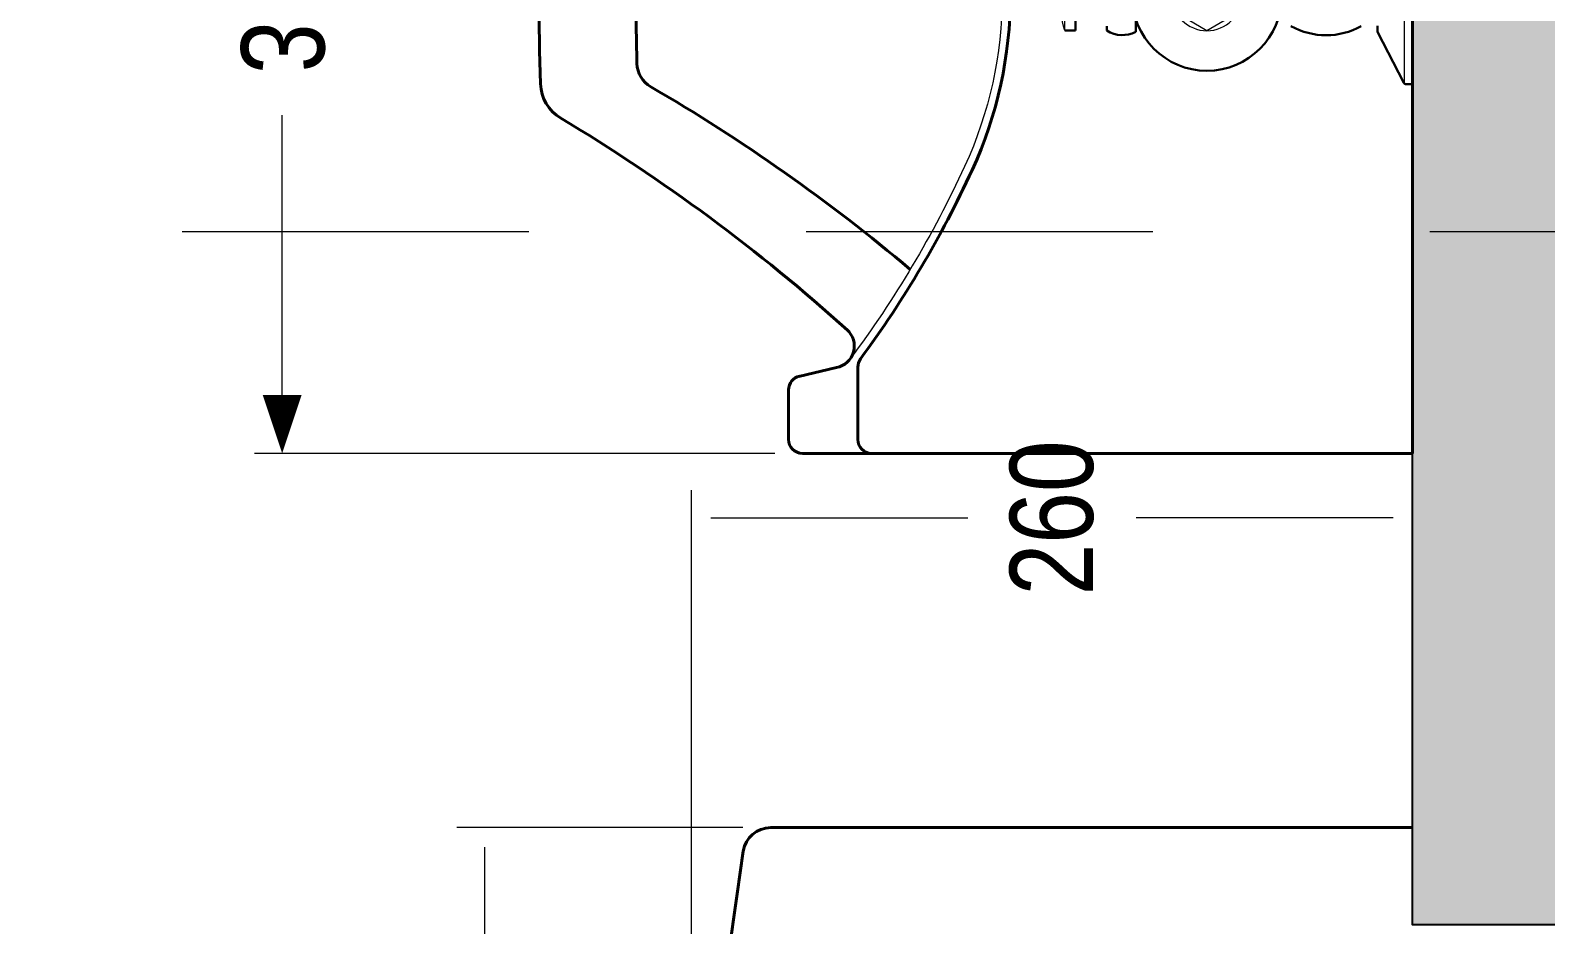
# Model space of a CAD drawing. Header units: millimetres. Extents: x -9564 to 494436, y -140371 to 4257.
# Drawn here: x -10.457 to -9.911, y 122.623 to 122.946 of the extents above; entities that cross this region are included whole.
import ezdxf
from ezdxf.enums import TextEntityAlignment as Align

# ---------------------------------------------------------------- set-up
doc = ezdxf.new("R2010")
doc.units = ezdxf.units.MM
doc.header["$MEASUREMENT"] = 0
for name, pattern in [('DASHED2', [0.375, 0.25, -0.125]), ('HIDDEN2', [0.1875, 0.125, -0.0625]), ('SLD-Solid', [0])]:
    doc.linetypes.add(name, pattern=pattern)
for name, color, linetype, lineweight in [('AS', 8, 'HIDDEN2', 5), ('BODY', 7, 'Continuous', 40), ('BODY2', 7, 'Continuous', 15), ('Dimensi', 252, 'Continuous', 9), ('DOOR OPENING', 4, 'SLD-Solid', 5), ('FITTING', 7, 'Continuous', 13), ('FITTING2', 7, 'Continuous', 30), ('FITTING3', 7, 'Continuous', 0), ('LEGEND', 1, 'DASHED2', 50), ('XR-KOP A3_MOZART$0$A-TXTKOP', 3, 'Continuous', 5)]:
    doc.layers.add(name, color=color, linetype=linetype, lineweight=lineweight)
doc.styles.add('arial', font='arial.ttf', dxfattribs={"width": 0.8})
doc.styles.add('HAND', font='ROMAND.SHX', dxfattribs={"width": 0.8, "height": 250})
doc.styles.add('XR-KOP A3_MOZART$0$ROMAND', font='romand.shx', dxfattribs={"height": 2, "bigfont": 'bigfont.shx'})

# ---------------------------------------------------------------- blocks, each defined once
blk = doc.blocks.new('A$C3020dce1')
at = {"layer": 'DOOR OPENING', "color": 8, "ltscale": 2, "transparency": 33554687}
blk.add_arc((92.69707968982402, 32.89495284790246), 737.3081049247293, 359.7750343375079, 88.6552767820025, dxfattribs=at)
blk = doc.blocks.new('kolom1')
at = {"true_color": 0x636466}
h = blk.add_hatch(dxfattribs=at)
h.set_pattern_fill('ANGLE', color=251)
h.set_pattern_definition([(0, (0, 0), (0, 6.985), [5.08, -1.905]), (90, (0, 0), (-6.985, 4.277078946022131e-16), [5.08, -1.905])])
h.paths.add_polyline_path([(201.3116068792925, -20.51350407626649), (201.6116068792926, -20.51350407626649), (201.6116068792926, -20.01350407626649), (201.3116068792925, -20.01350407626649)])
h = blk.add_hatch(color=251, dxfattribs=at)
h.dxf.hatch_style = 1
h.paths.add_polyline_path([(201.6116068792926, -20.01350407626649), (201.3116068792925, -20.01350407626649), (201.3116068792925, -20.51350407626649), (201.6116068792926, -20.51350407626649)])
blk.add_lwpolyline([(201.6116068792926, -20.01350407626649), (201.6116068792926, -20.51350407626649), (201.3116068792925, -20.51350407626649), (201.3116068792925, -20.01350407626649)], close=True)
blk = doc.blocks.new('KL1')
blk.add_blockref('kolom1', (-10.11788581428519, 185.3658983127568))
blk = doc.blocks.new('p')
at = {"layer": 'Dimensi'}
blk.add_line((-3, 0), (-5, 0), dxfattribs=at)
blk.add_lwpolyline([(0, 0, 0, 2, 0), (-3, 0, 2, 2, 0)], format="xyseb", dxfattribs=at)
blk = doc.blocks.new('A$C6dab2257')
at = {"layer": 'BODY'}
for p, q in [((0.03926771890235159, 0), (0.03926771890235159, 0.3299999999999841)), ((0.2392677189023402, 0.0311279988823685), (0.2392677189023402, 0.004999999999995453)), ((0.2605274259919952, 0.02776511813988236), (0.24699151889007, 0.03092146295028897)), ((0.2642677189023175, 0.02292640570283311), (0.2642677189023175, 0.004999999999995453)), ((0.03926771890235159, 0), (0.259267718902322, 0))]:
    blk.add_line(p, q, dxfattribs=at)
for centre, radius, start, end in [((0.3342677189023675, 0.1649999999999636), 0.15, 155.2351067114454, 204.7648932885546), ((-0.5457322810976848, 0.1649999999999636), 0.9, 357.9774674325941, 2.022532567405908), ((-0.5507322810976802, 0.1649999999999636), 0.8700000000000001, 358.3931303221672, 1.606869677832794), ((0.3089295325821695, 0.1408843183658632), 0.01, 300.1737570237597, 358.3931303221672), ((0.6456876348640321, -0.438334103775162), 0.6600000000000001, 120.1737570237597, 130.1205969461502), ((0.3387163859383122, 0.1337661181039493), 0.015, 300.8861965637274, 357.9774674325941), ((0.685217184304804, -0.4455111874513022), 0.6600000000000001, 120.8861965637274, 132.0736192446127), ((0.5521959552277735, 0.2655349879995583), 0.3900000000000001, 204.7648932885546, 216.4011766053102), ((0.2484715397999366, 0.03870159553031272), 0.007919654339454768, 132.0495277457474, 259.2292698723198), ((0.2342677189023448, 0.0311279988823685), 0.005000000000000001, 0, 36.40117660531027), ((0.259267718902322, 0.02292640570283311), 0.005000000000000001, 0, 78.34070734651381), ((0.2342677189023448, 0.004999999999995453), 0.005000000000000001, 270, 0), ((0.259267718902322, 0.004999999999995453), 0.005000000000000001, 270, 0)]:
    blk.add_arc(centre, radius, start, end, dxfattribs=at)
at = {"layer": 'BODY2'}
for centre, radius, start, end in [((0.3342677189023675, 0.1649999999999636), 0.147, 155.2351067114454, 204.7648932885546), ((0.5521959552277735, 0.2655349879995583), 0.3870000000000001, 204.7648932885546, 216.7538286351397)]:
    blk.add_arc(centre, radius, start, end, dxfattribs=at)
at = {"layer": 'Dimensi'}
for p, q in [((0.4468773016766363, 0.007000000000005002), (0.4468773016766363, 0.1219201909958656)), ((0.2692677189023129, 0), (0.4568773016766272, 0))]:
    blk.add_line(p, q, dxfattribs=at)
at = {"layer": 'FITTING'}
for p, q in [((0.03926771890235159, 0.1331433883127033), (0.03926771890235159, 0.1968566116872239)), ((0.04209825082131147, 0.1333498775577482), (0.04209825082131147, 0.1966501224421791))]:
    blk.add_line(p, q, dxfattribs=at)
blk.add_circle((0.1133794189503305, 0.1649999999999636), 0.01256860032703742, dxfattribs=at)
blk.add_arc((0.1219043767291623, 0.1649999999999636), 0.0445366581244025, 343.7746397678529, 16.22536023214707, dxfattribs=at)
at = {"layer": 'FITTING2'}
for p, q in [((0.05189181594596448, 0.1520740540606198), (0.05189181594596448, 0.1541499999999587)), ((0.1390403946393235, 0.1520168781625557), (0.1390403946393235, 0.1566027190895056)), ((0.1494746977876957, 0.1524729492471124), (0.1494746977876957, 0.1540822685022363)), ((0.1607573118516825, 0.1581530121476362), (0.1607573118516825, 0.1525557396352042)), ((0.05189181594596448, 0.1520740540606198), (0.04237787697871909, 0.1336838972339365)), ((0.1607573118516825, 0.1525557396352042), (0.1646671444232766, 0.1525557396352042)), ((0.03926771890235159, 0.1331433883127033), (0.04148969459401997, 0.1331433883127033))]:
    blk.add_line(p, q, dxfattribs=at)
blk.add_circle((0.1133794189503305, 0.1649999999999636), 0.02699999999999989, dxfattribs=at)
for centre, radius, start, end in [((0.07037941895038102, 0.1764926022992768), 0.02570864548802281, 240.4366264397307, 299.5633735602692), ((0.1438559288858983, 0.1614333869225675), 0.01057638914315511, 242.9151271448826, 302.0903487860047), ((0.04148969459401997, 0.1341433883127365), 0.001, 270, 332.6457273760945)]:
    blk.add_arc(centre, radius, start, end, dxfattribs=at)
at = {"layer": 'FITTING3'}
for p, q in [((0.1646671444232766, 0.1525557396352042), (0.1646671444232766, 0.1774442603647799)), ((0.1024946917771103, 0.1587156998364776), (0.1133794189503305, 0.1524313996729347)), ((0.1133794189503305, 0.1524313996729347), (0.1242641461236076, 0.1587156998364776))]:
    blk.add_line(p, q, dxfattribs=at)
at = {"layer": 'Dimensi', "xscale": 0.007000000000000001, "yscale": 0.007000000000000001, "zscale": 0.007000000000000001, "rotation": 270}
blk.add_blockref('p', (0.4468773016766363, 0), dxfattribs=at)
at = {"layer": 'Dimensi', "insert": (0.4468773016766363, 0.1649999999999636), "char_height": 0.03000000000000001, "attachment_point": 5, "rotation": 90, "style": 'arial'}
blk.add_mtext('\\A1;330', dxfattribs=at)
blk = doc.blocks.new('A$Cbe85e2cb')
at = {"layer": 'BODY'}
for points in [[(0.008492887350712408, 0.2557176038169473, -0.07578846704369427), (0.5015071126492501, 0.2557176038169473)], [(0.5015071126489659, 0.2557176038170041, -0.3705654088226757), (0.5099999999999909, 0.2458318255743279)]]:
    blk.add_lwpolyline(points, format="xyb", dxfattribs=at)
blk.add_lwpolyline([(0.5099999999999909, 0.01440000000002328), (0.5099999999999909, 0.2458318255743279)], dxfattribs=at)
at = {"layer": 'Dimensi'}
for points in [[(0.5099999999999909, 0.2558318255743188), (0.5099999999999909, 0.3590401969132131)], [(0.5029999999999859, 0.3490401969132222), (0.3030900409276853, 0.3490401969132222)], [(0.2649999999999864, 0.2744000000000142), (0.6317254080928478, 0.2744000000000142)], [(0.6217254080928569, 0.2674000000000092), (0.6217254080928569, 0.1747171896316786)], [(0.6217254080928569, 0.02140000000002829), (0.6217254080928569, 0.1140828103683589)]]:
    blk.add_lwpolyline(points, dxfattribs=at)
at = {"layer": 'Dimensi', "insert": (0.6217254080928569, 0.1444000000000187), "char_height": 0.03, "attachment_point": 5, "style": 'arial'}
blk.add_mtext('\\A1;260', dxfattribs=at)
blk = doc.blocks.new('as1')
at = {"layer": 'AS'}
blk.add_line((136.4396160289076, 164.8579732498376), (158.5787491273586, 164.8579732498375), dxfattribs=at)
blk = doc.blocks.new('A$C2a879c63')
for name, p in [('as1', (-130.3024997296463, -143.2907231603144)), ('KL1', (-172.2379386560582, -143.5351441469655))]:
    blk.add_blockref(name, p)
at = {"xscale": -1}
blk.add_blockref('A$C6dab2257', (18.99505012785141, 21.48725008952485), dxfattribs=at)
at = {"rotation": 90}
blk.add_blockref('A$Cbe85e2cb', (18.97018240894909, 20.84225036878445), dxfattribs=at)
at = {"layer": 'LEGEND', "xscale": -0.001, "yscale": 0.001, "zscale": 0.001, "rotation": 270}
blk.add_blockref('A$C3020dce1', (17.69328256388158, 20.69225081792871), dxfattribs=at)
at = {"color": 4, "style": 'HAND'}
for tag, height, rotation, p in [('DRY.WASHER', 0.05400000001289675, 3.647714553076874e-06, (11.93663488954954, 24.91224805451151)), ('PATIO', 0.1350000000322419, 3.647714565604045e-06, (20.96655416626569, 21.56956657627723)), ('GENSET', 0.1350000000322419, 3.647714565604045e-06, (18.21566366872545, 17.10449111587187)), ('PLANTERBOX', 0.1350000000322419, 90.00000364771455, (22.16897123898099, 13.29587821910633)), ('PLANTERBOX', 0.1350000000322419, 3.647714565604045e-06, (18.52244523491069, 11.56325230072653)), ('PATIO', 0.1350000000322419, 3.647714565604045e-06, (400.0395466332186, 10.82101419834143)), ('CARPORT', 0.1350000000322419, 3.647714565604045e-06, (12.1569621180283, 9.774400854609127)), ('CARPORT', 0.1350000000322419, 3.647714565604045e-06, (20.62020530207926, 9.774400854609127))]:
    blk.add_attdef(tag, text='', height=height, rotation=rotation, dxfattribs=at).set_placement(p, align=Align.MIDDLE)
at = {"layer": 'XR-KOP A3_MOZART$0$A-TXTKOP', "style": 'XR-KOP A3_MOZART$0$ROMAND'}
for tag, p in [('1:200', (37.0467566157545, 3.187948032053185)), ('1:100', (79.04675661575436, 3.187948032053214)), ('1:100', (121.0467566157543, 3.187948032053214)), ('1:100', (163.0467566157543, 3.187948032053157)), ('1:100', (205.0467566157543, 3.187948032053157)), ('1:100', (247.0467566157543, 3.187948032053157)), ('1:100', (289.0467566157543, 3.187948032053185)), ('1:100', (331.0467566157542, 3.187948032053185)), ('1:100', (373.0467566157542, 3.187948032053185)), ('1:100', (415.0467566157542, 3.187948032053185)), ('1:100', (457.0467566157542, 3.187948032053185)), ('1:100', (499.0467566157542, 3.187948032053185))]:
    blk.add_attdef(tag, text='', height=0.1295859246900416, dxfattribs=at).set_placement(p, align=Align.MIDDLE)

msp = doc.modelspace()

# ---------------------------------------------------------------- block references
msp.add_blockref('A$C2a879c63', (-28.91482430304677, 101.3057711588895))

doc.saveas('drawing.dxf')
